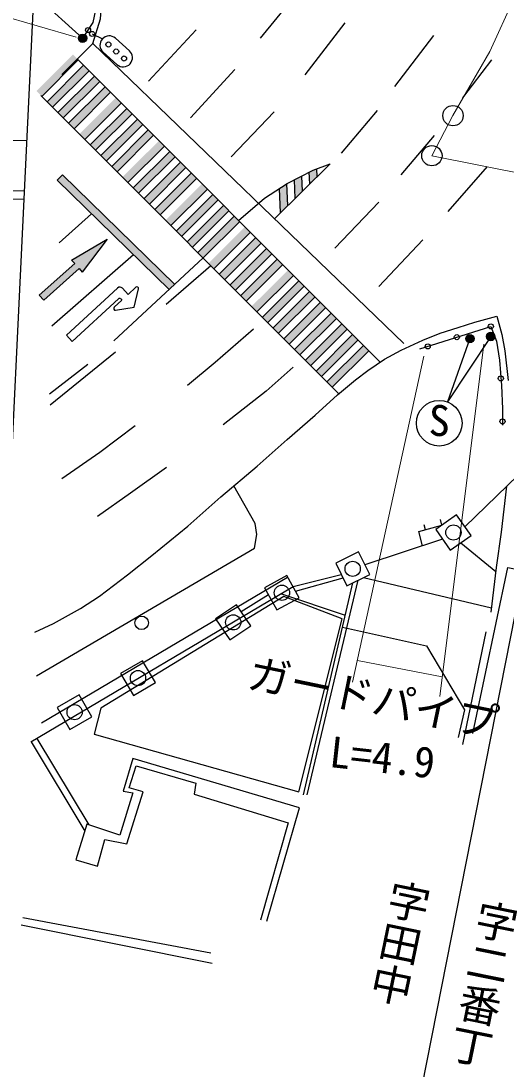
# Model space of a CAD drawing. Units: millimetres at full size, sheet at 1:1000; details may follow other scales. Extents: x 40000 to 680000, y 20000 to 380000.
# Drawn here: x 260959 to 289624, y 265376 to 327351 of the extents above; entities that cross this region are included whole.
import ezdxf
from ezdxf.enums import TextEntityAlignment as Align

# ---------------------------------------------------------------- set-up
doc = ezdxf.new("R2010")
doc.units = ezdxf.units.MM
doc.header["$LTSCALE"] = 1000
doc.linetypes.add('CHAIN', pattern=[18.5, 12, -1.5, 3.5, -1.5])
for name, color, linetype, lineweight in [('M-BGD', 7, 'Continuous', 25), ('M-BGD-EXST', 7, 'Continuous', 25), ('M-BMK', 2, 'CHAIN', 13), ('M-BMK-OTRS', 5, 'Continuous', 25), ('M-BMK-SRVR', 3, 'Continuous', 25), ('M-STR-HTXT', 7, 'Continuous', 13), ('M-STR-STRC', 7, 'Continuous', 25)]:
    doc.layers.add(name, color=color, linetype=linetype, lineweight=lineweight)
doc.layers.add('M-BMK-HTXT', color=7, linetype='Continuous')
doc.styles.add('@ＭＳ ゴシック', font='')
doc.styles.add('ＭＳ ゴシック', font='')
doc.styles.get('@ＭＳ ゴシック').set_extended_font_data('@MS Gothic')
doc.styles.get('ＭＳ ゴシック').set_extended_font_data('MS Gothic')

msp = doc.modelspace()

# ---------------------------------------------------------------- hatches: boundary and pattern name
at = {"layer": 'M-BGD-EXST'}
for points in [[(264851, 326326, 0.41421), (264601, 326576, 0.41421), (264351, 326326, 1)], [(287740, 308565, 0.41421), (287490, 308815, 0.41421), (287240, 308565, 1)], [(288969, 308694, 0.41421), (288719, 308944, 0.41421), (288469, 308694, 1)]]:
    msp.add_hatch(color=256, dxfattribs=at).paths.add_polyline_path(points)
at = {"layer": 'M-STR-STRC'}
for points in [[(264345, 325047), (264027, 325365), (261869, 323210), (262187, 322892)], [(264981, 324410), (264663, 324728), (262505, 322573), (262823, 322255)], [(265617, 323773), (265299, 324091), (263141, 321936), (263459, 321618)], [(266253, 323136), (265935, 323454), (263777, 321299), (264095, 320981)], [(266889, 322499), (266571, 322817), (264413, 320662), (264731, 320344)], [(267525, 321862), (267207, 322180), (265048, 320025), (265366, 319707)], [(268161, 321225), (267843, 321544), (265684, 319389), (266002, 319070)], [(268797, 320588), (268479, 320907), (266320, 318752), (266638, 318433)], [(269432, 319951), (269115, 320270), (266956, 318115), (267274, 317796)], [(270068, 319314), (269750, 319633), (267592, 317478), (267910, 317159)], [(270704, 318677), (270386, 318996), (268228, 316841), (268546, 316522)], [(278442, 318605), (278236, 318526), (278000, 318405), (278027, 317719), (278460, 318147)], [(263411, 318255), (263096, 317934), (269715, 311466), (270045, 311773)], [(271340, 318040), (271022, 318359), (268864, 316204), (269182, 315886)], [(277558, 318178), (277117, 317950), (277160, 316862), (277593, 317290)], [(271976, 317404), (271658, 317722), (269500, 315567), (269818, 315249)], [(276676, 317720), (276237, 317439), (276293, 316006), (276726, 316434)], [(272612, 316767), (272294, 317085), (270135, 314930), (270453, 314612)], [(273248, 316130), (272930, 316448), (270771, 314293), (271089, 313975)], [(273884, 315493), (273566, 315811), (271407, 313656), (271725, 313338)], [(274519, 314856), (274202, 315174), (272043, 313019), (272361, 312701)], [(264136, 313007), (262036, 311137), (262301, 310840), (264401, 312710), (264583, 312504), (266059, 314452), (263953, 313212)], [(275155, 314219), (274837, 314537), (272679, 312383), (272997, 312064)], [(275791, 313582), (275473, 313901), (273315, 311746), (273633, 311427)], [(276427, 312945), (276109, 313264), (273951, 311109), (274269, 310790)], [(277063, 312308), (276745, 312627), (274587, 310472), (274905, 310153)], [(277699, 311671), (277381, 311990), (275223, 309835), (275540, 309516)], [(278335, 311034), (278017, 311353), (275858, 309198), (276176, 308880)], [(278971, 310398), (278653, 310716), (276494, 308561), (276812, 308243)], [(277130, 307924), (277448, 307606), (279607, 309761), (279289, 310079)], [(280242, 309124), (279924, 309442), (277766, 307287), (278084, 306969)], [(280878, 308487), (280560, 308805), (278402, 306650), (278720, 306332)], [(281514, 307850), (281196, 308168), (279038, 306013), (279356, 305695)]]:
    msp.add_hatch(color=256, dxfattribs=at).paths.add_polyline_path(points)
h = msp.add_hatch(color=256, dxfattribs=at)
edge = h.paths.add_edge_path()
edge.add_line((266857, 310915), (266925, 310841))

# ---------------------------------------------------------------- linework, layer by layer
at = {"layer": 'M-BGD'}
for p, q in [((287196, 297438), (290348, 300489)), ((284870, 297268), (284794, 297547)), ((285833, 297539), (285759, 297881)), ((285879, 296703), (281281, 295191)), ((286946, 296487), (289013, 294788)), ((262174, 285846), (276704, 294462)), ((277035, 293903), (279889, 294621)), ((277183, 293636), (279990, 294417)), ((281204, 294435), (288765, 292653)), ((261550, 284720), (277035, 293903)), ((277664, 281594), (280580, 294126)), ((277880, 281582), (280894, 294281)), ((273968, 292440), (275581, 293433)), ((280130, 292194), (276315, 293476)), ((261552, 284717), (264731, 279446)), ((261894, 284924), (264971, 279823)), ((261067, 274345), (272170, 272240)), ((272263, 271626), (260971, 273883))]:
    msp.add_line(p, q, dxfattribs=at)
for points in [[(264469, 326125), (265219, 327265), (265465, 328379), (265465, 330360), (265352, 331311)], [(261677, 328057), (257457, 328033), (257348, 320366), (261305, 320291)], [(261137, 316790), (259254, 316813), (256825, 316883), (251372, 317213), (230418, 318480), (215361, 319315), (210205, 319214), (162109, 319869), (156794, 319901), (141044, 319604), (137635, 319590), (116381, 319680), (112787, 323449), (112638, 327275)], [(261161, 317290), (259264, 317313), (256847, 317383), (251402, 317712), (230447, 318979), (215370, 319815), (210203, 319714), (162114, 320369), (156790, 320401), (141038, 320104), (137635, 320090), (116596, 320179), (113280, 323657), (113138, 327295)], [(284530, 307962), (288728, 309291), (289057, 308417), (289230, 307287), (289350, 305786), (289417, 304424), (289417, 303453)], [(287664, 285213), (289737, 295025), (291225, 294737), (293138, 303190), (293624, 303181), (291867, 294949)], [(261873, 288618), (274755, 296168), (274907, 296986), (274801, 297640), (273535, 299861)], [(284695, 296314), (284469, 297154), (285833, 297539)], [(279969, 291501), (284926, 290406), (287162, 286615), (286804, 284978)], [(275481, 274129), (277424, 280830), (267575, 283743), (266992, 281812), (267562, 281702), (266811, 279209), (264859, 279860), (264208, 277748), (265489, 277377), (265920, 278949), (267222, 278689), (268183, 281772), (267352, 282003), (267773, 283304), (271301, 282273), (271201, 281622), (276754, 279933), (275124, 274182)]]:
    msp.add_lwpolyline(points, dxfattribs=at)
for points in [[(286332, 296057), (287561, 296918), (286700, 298146), (285471, 297286)], [(280222, 293949), (281566, 294614), (280901, 295958), (279557, 295294)], [(276085, 292521), (277398, 293247), (276673, 294560), (275360, 293834)], [(265672, 286724), (265290, 285176), (277382, 281758), (279936, 292000), (276485, 293312)], [(273304, 290747), (274545, 291589), (273704, 292831), (272462, 291989)], [(267609, 287465), (268901, 288228), (268138, 289520), (266846, 288757)], [(263853, 285452), (265153, 286201), (264404, 287501), (263104, 286752)]]:
    msp.add_lwpolyline(points, close=True, dxfattribs=at)
for centre, radius in [((264921, 326812), 150), ((288728, 309291), 150), ((286719, 308655), 150), ((284994, 308108), 150), ((289315, 306217), 150), ((289417, 303674), 150), ((286516, 297102), 450), ((280561, 294954), 450), ((276379, 293541), 450), ((268087, 291760), 400), ((273504, 291789), 450), ((267874, 288492), 450), ((264129, 286476), 450)]:
    msp.add_circle(centre, radius, dxfattribs=at)
at = {"layer": 'M-BGD-EXST'}
for p, q in [((264601, 326326), (258493, 331877)), ((288719, 308694), (286174, 304821)), ((287490, 308565), (286175, 304821))]:
    msp.add_line(p, q, dxfattribs=at)
for centre, radius in [((264601, 326326), 250), ((287490, 308565), 250), ((288719, 308694), 250), ((285675, 303567), 1350)]:
    msp.add_circle(centre, radius, dxfattribs=at)
at = {"layer": 'M-BMK'}
for points in [[(285242, 319383), (286490, 321751), (288671, 325551), (291459, 331724), (293119, 336352), (294704, 341347), (295565, 345443), (295719, 346139)], [(285242, 319383), (314797, 313431), (347431, 306540), (391924, 297036), (411864, 292986), (459979, 282690), (477071, 279190), (523956, 269184), (560774, 261412), (575777, 258191)]]:
    msp.add_lwpolyline(points, dxfattribs=at)
at = {"layer": 'M-BMK-OTRS'}
for p, q in [((258202, 255522), (262140, 337735)), ((291768, 300529), (284654, 264369))]:
    msp.add_line(p, q, dxfattribs=at)
at = {"layer": 'M-BMK-SRVR'}
for centre in [(286490, 321751), (285242, 319383)]:
    msp.add_circle(centre, 600, dxfattribs=at)
at = {"layer": 'M-STR-HTXT'}
for p, q in [((246550, 331490), (264226, 326389)), ((288317, 308230), (285711, 287396)), ((280558, 288245), (284764, 307532)), ((280841, 289542), (285859, 288574))]:
    msp.add_line(p, q, dxfattribs=at)
at = {"layer": 'M-STR-STRC'}
for p, q in [((277442, 329205), (275092, 326335)), ((277760, 324175), (280110, 327242)), ((271309, 326836), (268500, 323800)), ((265168, 326583), (265769, 326288)), ((266546, 326329), (267364, 325594)), ((285339, 326490), (283024, 323468)), ((266629, 324776), (265811, 325511)), ((262187, 322892), (264345, 325047)), ((264287, 325105), (282187, 307176)), ((288775, 325048), (287051, 322813)), ((262505, 322573), (264663, 324728)), ((262823, 322255), (264981, 324410)), ((273602, 324472), (270979, 321627)), ((263141, 321936), (265299, 324091)), ((263459, 321618), (265617, 323773)), ((262129, 322950), (279739, 305311)), ((263777, 321299), (265935, 323454)), ((264095, 320981), (266253, 323136)), ((264731, 320344), (266889, 322499)), ((265048, 320025), (267207, 322180)), ((265366, 319707), (267525, 321862)), ((273380, 319326), (275928, 321973)), ((282014, 322049), (279878, 319543)), ((265684, 319389), (267843, 321544)), ((266002, 319070), (268161, 321225)), ((266320, 318752), (268479, 320907)), ((266638, 318433), (268797, 320588)), ((285386, 320575), (283413, 318260)), ((267274, 317796), (269432, 319951)), ((267592, 317478), (269750, 319633)), ((267910, 317159), (270068, 319314)), ((268228, 316841), (270386, 318996)), ((268546, 316522), (270704, 318677)), ((278460, 318147), (278442, 318605)), ((286203, 316078), (288537, 318753)), ((263096, 317934), (263411, 318255)), ((269731, 311451), (263096, 317934)), ((270045, 311773), (263411, 318255)), ((268864, 316204), (271022, 318359)), ((269182, 315886), (271340, 318040)), ((277160, 316862), (277117, 317950)), ((277593, 317290), (277558, 318178)), ((278027, 317719), (278000, 318405)), ((269818, 315249), (271976, 317404)), ((276293, 316006), (276237, 317439)), ((276726, 316434), (276676, 317720)), ((270135, 314930), (272294, 317085)), ((270453, 314612), (272612, 316767)), ((270771, 314293), (272930, 316448)), ((271089, 313975), (273248, 316130)), ((279498, 313911), (282117, 316644)), ((263218, 314222), (265133, 315944)), ((271407, 313656), (273566, 315811)), ((271725, 313338), (273884, 315493)), ((272361, 312701), (274519, 314856)), ((263953, 313212), (266059, 314452)), ((266059, 314452), (264583, 312504)), ((272679, 312383), (274837, 314537)), ((272997, 312064), (275155, 314219)), ((284698, 314405), (282117, 311654)), ((273315, 311746), (275473, 313901)), ((262036, 311137), (264136, 313007)), ((262778, 309320), (267600, 313534)), ((263953, 313212), (264136, 313007)), ((266452, 308435), (271727, 313336)), ((273633, 311427), (275791, 313582)), ((273951, 311109), (276109, 313264)), ((262301, 310840), (264401, 312710)), ((264401, 312710), (264583, 312504)), ((269534, 310596), (272171, 312892)), ((274269, 310790), (276427, 312945)), ((274905, 310153), (277063, 312308)), ((275223, 309835), (277381, 311990)), ((262301, 310840), (262036, 311137)), ((263655, 308773), (266671, 311559)), ((266953, 311548), (267293, 311181)), ((267748, 311601), (267293, 311181)), ((267652, 310423), (267913, 311504)), ((275540, 309516), (277699, 311671)), ((275858, 309198), (278017, 311353)), ((263994, 308406), (266716, 310920)), ((266925, 310841), (266470, 310421)), ((266857, 310915), (266925, 310841)), ((276176, 308880), (278335, 311034)), ((276494, 308561), (278653, 310716)), ((266554, 310249), (267652, 310423)), ((276812, 308243), (278971, 310398)), ((277130, 307924), (279289, 310079)), ((277448, 307606), (279607, 309761)), ((277766, 307287), (279924, 309442)), ((263655, 308773), (263994, 308406)), ((278084, 306969), (280242, 309124)), ((278402, 306650), (280560, 308805)), ((278720, 306332), (280878, 308487)), ((279038, 306013), (281196, 308168)), ((262676, 304645), (266549, 307790)), ((279356, 305695), (281514, 307850)), ((262644, 305306), (264919, 307048)), ((288429, 291232), (287061, 284557))]:
    msp.add_line(p, q, dxfattribs=at)
for points in [[(265202, 326020), (265668, 327477), (265831, 329652), (265704, 331007), (272669, 341384)], [(263372, 324190), (265202, 326020), (283575, 308279)], [(273816, 315560), (275357, 316875), (276697, 317734), (278236, 318526), (279227, 318904), (275937, 315654)], [(261783, 291207), (262875, 291723), (264467, 292602), (265604, 293344), (267261, 294606), (268686, 295743), (270810, 297473), (272766, 299216), (274925, 301026), (276684, 302602), (278336, 304042), (279660, 305244), (280721, 306138), (281449, 306684), (282449, 307351), (283435, 307881), (284702, 308476), (285735, 308889), (286805, 309230), (287778, 309533), (289090, 309898), (289370, 308816), (289552, 307844), (289758, 306087)], [(270799, 305822), (272438, 307166), (274700, 309149)], [(277044, 306887), (275454, 305462), (272913, 303462)], [(263371, 300303), (265615, 301852), (267713, 303425)], [(269550, 300950), (267435, 299426), (265485, 298049)], [(289653, 299845), (289332, 297125), (289041, 295027), (288735, 292399)]]:
    msp.add_lwpolyline(points, dxfattribs=at)
for centre in [(265168, 326583), (266125, 325960), (266586, 325545), (267048, 325131)]:
    msp.add_circle(centre, 150, dxfattribs=at)
for centre, radius, start, end in [((266178, 325920), 550, 138.06402, 228.06402), ((266178, 325920), 550, 48.06402, 138.06402), ((266996, 325185), 550, 318.06402, 48.06402), ((266996, 325185), 550, 228.06402, 318.06402), ((266806, 311412), 200, 42.79407, 132.72972), ((267816, 311528), 100, 346.41979, 132.72972), ((266784, 310847), 100, 42.72972, 132.72972), ((266538, 310347), 100, 132.72972, 279.03965)]:
    msp.add_arc(centre, radius, start, end, dxfattribs=at)

# ---------------------------------------------------------------- texts
at = {"layer": 'M-BGD-EXST', "style": 'ＭＳ ゴシック'}
msp.add_text('S', height=1833, rotation=358.508, dxfattribs=at).set_placement((285020, 302275), align=Align.BOTTOM_LEFT)
at = {"layer": 'M-BMK-HTXT', "style": '@ＭＳ ゴシック'}
for s, rotation, p in [('字田中', 258.341, (282677, 276788)), ('字二番丁', 258.509, (287860, 275597))]:
    msp.add_text(s, height=1833, rotation=rotation, dxfattribs=at).set_placement(p, align=Align.BOTTOM_LEFT)
at = {"layer": 'M-STR-HTXT', "style": 'ＭＳ ゴシック'}
for s, rotation, p in [('ガードパイプ', 348.285, (274138, 287405)), ('L=4.9', 353.66, (279060, 282697))]:
    msp.add_text(s, height=1833, rotation=rotation, dxfattribs=at).set_placement(p, align=Align.BOTTOM_LEFT)

doc.saveas('drawing.dxf')
